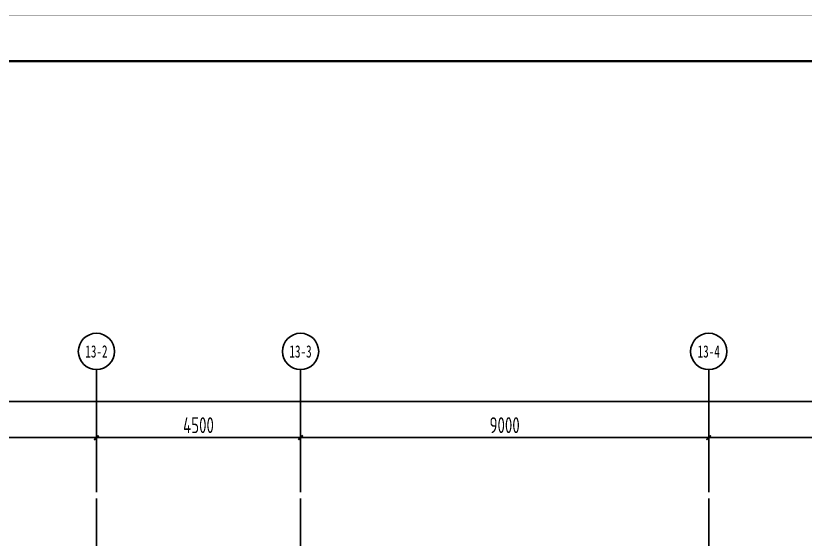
# Model space of a CAD drawing. Extents: x -228436 to 200315, y -41539 to 163917.
# Drawn here: x 6222 to 23627, y 152382 to 163917 of the extents above; entities that cross this region are included whole.
import ezdxf
from ezdxf.enums import TextEntityAlignment as Align

# ---------------------------------------------------------------- set-up
doc = ezdxf.new("R2010")
doc.units = 0
doc.header["$LTSCALE"] = 1000
doc.header["$MEASUREMENT"] = 0
doc.linetypes.add('X-104 13#平面$0$DOTE', pattern=[2.42, 2, -0.2, 0.02, -0.2])
for name, color, linetype in [('AXIS_TEXT', 7, 'Continuous'), ('X-104 13#平面$0$01-标注_轴线坐标', 132, 'Continuous'), ('X-104 13#平面$0$02-TEXT_轴号', 7, 'Continuous'), ('X-104 13#平面$0$A_AXIS-轴线', 36, 'X-104 13#平面$0$DOTE')]:
    doc.layers.add(name, color=color, linetype=linetype)
doc.styles.add('COMPLEX', font='COMPLEX')
doc.styles.add('X-104 13#平面$0$_TCH_AXIS', font='STXIHEI_0.TTF', dxfattribs={"width": 0.75})
doc.styles.add('X-104 13#平面$0$_TCH_DIM_T3', font='ros1.shx', dxfattribs={"width": 0.8, "bigfont": 'jd.shx'})
doc.dimstyles.new('X-104 13#平面$0$_TCH_ARCH&&100', dxfattribs={"dimtxt": 350, "dimasz": 100, "dimexe": 250, "dimexo": 300, "dimgap": 100, "dimtad": 1, "dimdec": 0, "dimzin": 0, "dimdsep": 46, "dimtxsty": 'X-104 13#平面$0$_TCH_DIM_T3', "dimblk": 'X-104 13#平面$0$_ArchTick', "dimcen": 0.09, "dimclrt": 7, "dimazin": 2, "dimtfac": 1, "dimtdec": 0, "dimtix": 1, "dimtmove": 2, "dimatfit": 3, "dimfxl": 0, "dimtolj": 1, "dimtzin": 0, "dimarcsym": 0})

# ---------------------------------------------------------------- blocks, each defined once
blk = doc.blocks.new('图框-A1')
for points, const_width in [([(0, 0), (841, 0), (841, 594), (0, 594)], 0.05), ([(766, 584), (25, 584), (25, 10), (766, 10)], 0.5)]:
    blk.add_lwpolyline(points, close=True, dxfattribs=dict(const_width=const_width))
blk = doc.blocks.new('_AXISO')
blk.add_circle((0, 0), 0.5)
at = {"layer": 'AXIS_TEXT', "style": 'COMPLEX', "width": 1.041667}
blk.add_attdef('A', text='', height=0.56, dxfattribs=at).set_placement((-0.25, -0.28), (0.25, -0.28), align=Align.FIT)
blk = doc.blocks.new('X-104 13#平面$0$_ArchTick')
at = {"color": 0, "linetype": 'ByBlock', "const_width": 0.4}
blk.add_lwpolyline([(-0.5, -0.5), (0.5, 0.5)], dxfattribs=at)
blk = doc.blocks.new('*D783')
at = {"layer": 'Defpoints', "color": 0, "transparency": 16777216}
for p in [(58400, 30620), (-900, 28620), (58400, 28620)]:
    blk.add_point(p, dxfattribs=at)
at = {"layer": 'X-104 13#平面$0$01-标注_轴线坐标', "color": 0, "lineweight": -2, "transparency": 16777216}
for p, q in [((-900, 28920), (-900, 30870)), ((58400, 28920), (58400, 30870)), ((-900, 30620), (58400, 30620))]:
    blk.add_line(p, q, dxfattribs=at)
at = {"layer": 'X-104 13#平面$0$01-标注_轴线坐标', "color": 0, "lineweight": -2, "transparency": 16777216, "xscale": 100, "yscale": 100, "zscale": 100, "rotation": 180}
blk.add_blockref('X-104 13#平面$0$_ArchTick', (-900, 30620), dxfattribs=at)
at = {"layer": 'X-104 13#平面$0$01-标注_轴线坐标', "color": 0, "lineweight": -2, "transparency": 16777216, "xscale": 100, "yscale": 100, "zscale": 100}
blk.add_blockref('X-104 13#平面$0$_ArchTick', (58400, 30620), dxfattribs=at)
at = {"layer": 'X-104 13#平面$0$01-标注_轴线坐标', "color": 7, "transparency": 16777216, "insert": (28750, 30895), "char_height": 350, "attachment_point": 5, "style": 'X-104 13#平面$0$_TCH_DIM_T3'}
blk.add_mtext('\\A1;59300', dxfattribs=at)
blk = doc.blocks.new('*D785')
at = {"layer": 'Defpoints', "color": 0, "transparency": 16777216}
for p in [(8000, 29820), (-200, 28620), (8000, 28620)]:
    blk.add_point(p, dxfattribs=at)
at = {"layer": 'X-104 13#平面$0$01-标注_轴线坐标', "color": 0, "lineweight": -2, "transparency": 16777216}
for p, q in [((-200, 28920), (-200, 30070)), ((8000, 28920), (8000, 30070)), ((-200, 29820), (8000, 29820))]:
    blk.add_line(p, q, dxfattribs=at)
at = {"layer": 'X-104 13#平面$0$01-标注_轴线坐标', "color": 0, "lineweight": -2, "transparency": 16777216, "xscale": 100, "yscale": 100, "zscale": 100, "rotation": 180}
blk.add_blockref('X-104 13#平面$0$_ArchTick', (-200, 29820), dxfattribs=at)
at = {"layer": 'X-104 13#平面$0$01-标注_轴线坐标', "color": 0, "lineweight": -2, "transparency": 16777216, "xscale": 100, "yscale": 100, "zscale": 100}
blk.add_blockref('X-104 13#平面$0$_ArchTick', (8000, 29820), dxfattribs=at)
at = {"layer": 'X-104 13#平面$0$01-标注_轴线坐标', "color": 7, "transparency": 16777216, "insert": (3900, 30095), "char_height": 350, "attachment_point": 5, "style": 'X-104 13#平面$0$_TCH_DIM_T3'}
blk.add_mtext('\\A1;8200', dxfattribs=at)
blk = doc.blocks.new('*D786')
at = {"layer": 'Defpoints', "color": 0, "transparency": 16777216}
for p in [(12500, 29820), (8000, 28620), (12500, 28620)]:
    blk.add_point(p, dxfattribs=at)
at = {"layer": 'X-104 13#平面$0$01-标注_轴线坐标', "color": 0, "lineweight": -2, "transparency": 16777216}
for p, q in [((8000, 28920), (8000, 30070)), ((12500, 28920), (12500, 30070)), ((8000, 29820), (12500, 29820))]:
    blk.add_line(p, q, dxfattribs=at)
at = {"layer": 'X-104 13#平面$0$01-标注_轴线坐标', "color": 0, "lineweight": -2, "transparency": 16777216, "xscale": 100, "yscale": 100, "zscale": 100, "rotation": 180}
blk.add_blockref('X-104 13#平面$0$_ArchTick', (8000, 29820), dxfattribs=at)
at = {"layer": 'X-104 13#平面$0$01-标注_轴线坐标', "color": 0, "lineweight": -2, "transparency": 16777216, "xscale": 100, "yscale": 100, "zscale": 100}
blk.add_blockref('X-104 13#平面$0$_ArchTick', (12500, 29820), dxfattribs=at)
at = {"layer": 'X-104 13#平面$0$01-标注_轴线坐标', "color": 7, "transparency": 16777216, "insert": (10250, 30095), "char_height": 350, "attachment_point": 5, "style": 'X-104 13#平面$0$_TCH_DIM_T3'}
blk.add_mtext('\\A1;4500', dxfattribs=at)
blk = doc.blocks.new('*D787')
at = {"layer": 'Defpoints', "color": 0, "transparency": 16777216}
for p in [(21500, 29820), (12500, 28620), (21500, 28620)]:
    blk.add_point(p, dxfattribs=at)
at = {"layer": 'X-104 13#平面$0$01-标注_轴线坐标', "color": 0, "lineweight": -2, "transparency": 16777216}
for p, q in [((12500, 28920), (12500, 30070)), ((21500, 28920), (21500, 30070)), ((12500, 29820), (21500, 29820))]:
    blk.add_line(p, q, dxfattribs=at)
at = {"layer": 'X-104 13#平面$0$01-标注_轴线坐标', "color": 0, "lineweight": -2, "transparency": 16777216, "xscale": 100, "yscale": 100, "zscale": 100, "rotation": 180}
blk.add_blockref('X-104 13#平面$0$_ArchTick', (12500, 29820), dxfattribs=at)
at = {"layer": 'X-104 13#平面$0$01-标注_轴线坐标', "color": 0, "lineweight": -2, "transparency": 16777216, "xscale": 100, "yscale": 100, "zscale": 100}
blk.add_blockref('X-104 13#平面$0$_ArchTick', (21500, 29820), dxfattribs=at)
at = {"layer": 'X-104 13#平面$0$01-标注_轴线坐标', "color": 7, "transparency": 16777216, "insert": (17000, 30095), "char_height": 350, "attachment_point": 5, "style": 'X-104 13#平面$0$_TCH_DIM_T3'}
blk.add_mtext('\\A1;9000', dxfattribs=at)
blk = doc.blocks.new('*D788')
at = {"layer": 'Defpoints', "color": 0, "transparency": 16777216}
for p in [(30500, 29820), (21500, 28620), (30500, 28620)]:
    blk.add_point(p, dxfattribs=at)
at = {"layer": 'X-104 13#平面$0$01-标注_轴线坐标', "color": 0, "lineweight": -2, "transparency": 16777216}
for p, q in [((21500, 28920), (21500, 30070)), ((30500, 28920), (30500, 30070)), ((21500, 29820), (30500, 29820))]:
    blk.add_line(p, q, dxfattribs=at)
at = {"layer": 'X-104 13#平面$0$01-标注_轴线坐标', "color": 0, "lineweight": -2, "transparency": 16777216, "xscale": 100, "yscale": 100, "zscale": 100, "rotation": 180}
blk.add_blockref('X-104 13#平面$0$_ArchTick', (21500, 29820), dxfattribs=at)
at = {"layer": 'X-104 13#平面$0$01-标注_轴线坐标', "color": 0, "lineweight": -2, "transparency": 16777216, "xscale": 100, "yscale": 100, "zscale": 100}
blk.add_blockref('X-104 13#平面$0$_ArchTick', (30500, 29820), dxfattribs=at)
at = {"layer": 'X-104 13#平面$0$01-标注_轴线坐标', "color": 7, "transparency": 16777216, "insert": (26000, 30095), "char_height": 350, "attachment_point": 5, "style": 'X-104 13#平面$0$_TCH_DIM_T3'}
blk.add_mtext('\\A1;9000', dxfattribs=at)
blk = doc.blocks.new('X-104 13#平面$0$zzzzx')
at = {"layer": 'X-104 13#平面$0$01-标注_轴线坐标'}
for p, q in [((8000, 28620.3), (8000, 31320.3)), ((12500, 28620.3), (12500, 31320.3)), ((21500, 28620.3), (21500, 31320.3))]:
    blk.add_line(p, q, dxfattribs=at)
at = {"layer": 'X-104 13#平面$0$A_AXIS-轴线', "linetype": 'X-104 13#平面$0$DOTE'}
for p, q in [((8000, -7401), (8000, 28620.3)), ((12500, -7401), (12500, 28620.3)), ((21500, -7401), (21500, 28620.3))]:
    blk.add_line(p, q, dxfattribs=at)
at = {"layer": 'X-104 13#平面$0$01-标注_轴线坐标'}
ref = blk.add_blockref('_AXISO', (8000, 31720.3), dxfattribs=dict(at, xscale=800, yscale=800, zscale=800))
ref.add_attrib('A', '13-2', dxfattribs={"layer": 'X-104 13#平面$0$02-TEXT_轴号', "height": 271.23, "style": 'X-104 13#平面$0$_TCH_AXIS', "width": 0.902277}).set_placement((7755, 31584.6), (8245, 31584.6), align=Align.FIT)
ref = blk.add_blockref('_AXISO', (12500, 31720.3), dxfattribs=dict(at, xscale=800, yscale=800, zscale=800))
ref.add_attrib('A', '13-3', dxfattribs={"layer": 'X-104 13#平面$0$02-TEXT_轴号', "height": 271.46, "style": 'X-104 13#平面$0$_TCH_AXIS', "width": 0.901283}).set_placement((12255.1, 31584.5), (12744.9, 31584.5), align=Align.FIT)
ref = blk.add_blockref('_AXISO', (21500, 31720.3), dxfattribs=dict(at, xscale=800, yscale=800, zscale=800))
ref.add_attrib('A', '13-4', dxfattribs={"layer": 'X-104 13#平面$0$02-TEXT_轴号', "height": 270.2, "style": 'X-104 13#平面$0$_TCH_AXIS', "width": 0.906749}).set_placement((21254.7, 31585.2), (21745.3, 31585.2), align=Align.FIT)
for p1, p2, distance, picture, middle in [((-900, 28620.3), (58400, 28620.3), 2000, '*D783', (28750, 30895.3)), ((-200, 28620.3), (8000, 28620.3), 1200, '*D785', (3900, 30095.3)), ((8000, 28620.3), (12500, 28620.3), 1200, '*D786', (10250, 30095.3)), ((12500, 28620.3), (21500, 28620.3), 1200, '*D787', (17000, 30095.3)), ((21500, 28620.3), (30500, 28620.3), 1200, '*D788', (26000, 30095.3))]:
    dim = blk.add_aligned_dim(p1=p1, p2=p2, distance=distance, dimstyle='X-104 13#平面$0$_TCH_ARCH&&100', dxfattribs=at)
    dim.commit()
    dim.dimension.update_dxf_attribs({"geometry": picture, "text_midpoint": middle})
blk = doc.blocks.new('X-104 13#平面')
at = {"xscale": 100, "yscale": 100, "zscale": 100}
blk.add_blockref('图框-A1', (-10634.5, 104514.8), dxfattribs=at)
blk.add_blockref('X-104 13#平面$0$zzzzx', (0, 124800))

msp = doc.modelspace()

# ---------------------------------------------------------------- block references
msp.add_blockref('X-104 13#平面', (0, 0))

doc.saveas('drawing.dxf')
